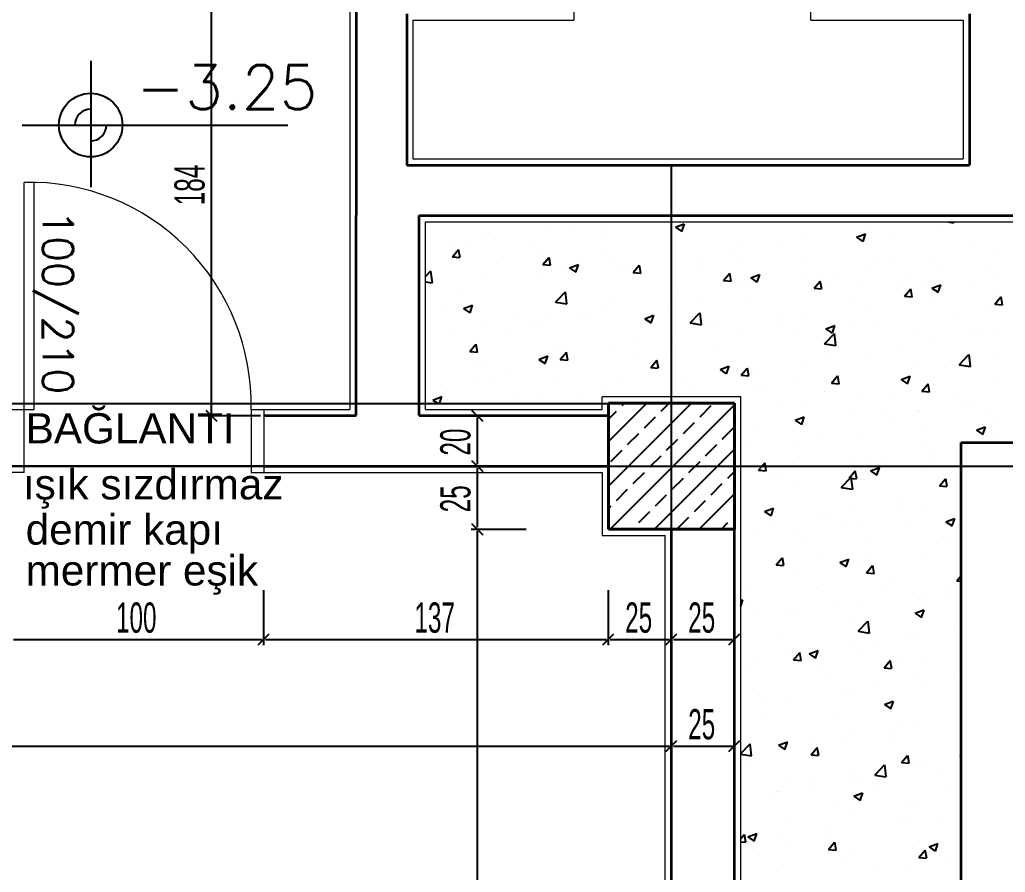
# Model space of a CAD drawing. Header units: inches. Extents: x -7543 to -822, y 102837 to 190349.
# Drawn here: x -836.23417 to -836.19508, y 102837.15139 to 102837.18519 of the extents above; entities that cross this region are included whole.
import ezdxf
from ezdxf.enums import TextEntityAlignment as Align

# ---------------------------------------------------------------- set-up
doc = ezdxf.new("R2010")
doc.units = ezdxf.units.IN
doc.header["$MEASUREMENT"] = 0
doc.linetypes.add('DASHDOTX2', pattern=[2, 1, -0.5, 0, -0.5])
doc.layers.get('Defpoints').update_dxf_attribs({"lineweight": 25})
for name, color, linetype, lineweight in [('AKS', 1, 'Continuous', 25), ('ICOL', 55, 'Continuous', 25), ('KOLON', 2, 'Continuous', 40), ('SIVA', 150, 'Continuous', 15), ('TARAMA', 8, 'Continuous', 25)]:
    doc.layers.add(name, color=color, linetype=linetype, lineweight=lineweight)
for name, color, linetype, lineweight, true_color in [('DUVAR', 7, 'Continuous', 35, 0xfc4642), ('KAPI', 7, 'Continuous', 18, 0xffb360), ('PENCERE', 7, 'Continuous', 18, 0xffb360)]:
    doc.layers.add(name, color=color, linetype=linetype, lineweight=lineweight, true_color=true_color)
doc.styles.add('OLCU', font='tromand.shx', dxfattribs={"width": 0.6, "height": 12})
doc.styles.add('style5', font='arial.ttf', dxfattribs={"height": 1.25})
doc.styles.add('TXTX', font='TXTX')
doc.styles.add('ÖLÇÜ', font='simplex.shx')

msp = doc.modelspace()

# ---------------------------------------------------------------- linework, layer by layer
at = {"layer": 'AKS', "linetype": 'DASHDOTX2', "ltscale": 10}
for p, q in [((-836.2083218610786, 102836.7973076623), (-836.2083218610786, 102837.1793790418)), ((-836.3331215750702, 102837.1674930621), (-836.1803623513185, 102837.1674930621))]:
    msp.add_line(p, q, dxfattribs=at)
at = {"layer": 'Defpoints'}
for p, q in [((-836.3208218610786, 102837.1699712074), (-836.2058218610786, 102837.1699712074)), ((-836.2058218610786, 102837.1699712074), (-836.2058218610786, 102836.8149930621)), ((-836.2108218610786, 102837.1674930621), (-836.2558218610786, 102837.1674930621)), ((-836.2108218610786, 102837.1649930621), (-836.2108218610786, 102837.1674930621)), ((-836.2083218610786, 102837.1649930621), (-836.2108218610786, 102837.1649930621)), ((-836.2083218610786, 102837.1199930621), (-836.2083218610786, 102837.1649930621))]:
    msp.add_line(p, q, dxfattribs=at)
at = {"layer": 'DUVAR'}
for p, q in [((-836.2208218610785, 102837.1879247682), (-836.2208218610785, 102837.1774247682)), ((-836.2188218610786, 102837.1854247682), (-836.2188218610786, 102837.1794247682)), ((-836.196493609079, 102837.1854247682), (-836.196493609079, 102837.1794247682)), ((-836.2188218610786, 102837.1794247682), (-836.196493609079, 102837.1794247682)), ((-836.2208218610785, 102837.1694930621), (-836.2208218610785, 102837.1774247682)), ((-836.2183218610786, 102837.1774247682), (-836.194493609079, 102837.1774247682)), ((-836.2183218610786, 102837.1694930621), (-836.2183218610786, 102837.1774247682)), ((-836.2244936090789, 102837.1694930621), (-836.2208218610785, 102837.1694930621)), ((-836.2183218610786, 102837.1694930621), (-836.2108218610786, 102837.1694930621)), ((-836.1968218610785, 102837.1144930621), (-836.1968218610785, 102837.1684247682)), ((-836.1968218610785, 102837.1684247682), (-836.185493609079, 102837.1684247682)), ((-836.2244936090789, 102837.1674930621), (-836.2108218610786, 102837.1674930621)), ((-836.2083218610786, 102837.1199930621), (-836.2083218610786, 102837.1649930621)), ((-836.2058218610786, 102837.1199930621), (-836.2058218610786, 102837.1649930621))]:
    msp.add_line(p, q, dxfattribs=at)
at = {"layer": 'ICOL'}
for p, q in [((-836.2265730077536, 102837.1878467682), (-836.2265730077536, 102837.1695710621)), ((-836.23135561392, 102837.1835601144), (-836.23135561392, 102837.1785583061)), ((-836.2340682642891, 102837.1810131497), (-836.2235359119127, 102837.1810131497)), ((-836.2268070077536, 102837.1694930621), (-836.2246230077536, 102837.1694930621)), ((-836.2267936250694, 102837.1697136794), (-836.2263523904379, 102837.1692724448)), ((-836.2162609389793, 102837.1694930621), (-836.2140769389794, 102837.1694930621)), ((-836.2162475562951, 102837.1697136794), (-836.2158063216636, 102837.1692724448)), ((-836.2160269389793, 102837.1694150621), (-836.2160269389793, 102837.1675710621)), ((-836.2162475562951, 102837.1677136794), (-836.2158063216636, 102837.1672724448)), ((-836.2162475562951, 102837.1677136794), (-836.2158063216636, 102837.1672724448)), ((-836.2162609389793, 102837.1674930621), (-836.2140769389794, 102837.1674930621)), ((-836.2162609389793, 102837.1674930621), (-836.2140769389794, 102837.1674930621)), ((-836.2160269389793, 102837.1674150621), (-836.2160269389793, 102837.1650710621)), ((-836.2162475562951, 102837.1652136794), (-836.2158063216636, 102837.1647724448)), ((-836.2162475562951, 102837.1652136794), (-836.2158063216636, 102837.1647724448)), ((-836.2162609389793, 102837.1649930621), (-836.2140769389794, 102837.1649930621)), ((-836.2162609389793, 102837.1649930621), (-836.2140769389794, 102837.1649930621)), ((-836.2160269389793, 102837.1649150621), (-836.2160269389793, 102837.1200710621)), ((-836.2244936090789, 102837.1603881636), (-836.2244936090789, 102837.1625721636)), ((-836.2244936090789, 102837.1603881636), (-836.2244936090789, 102837.1625721636)), ((-836.2108218610786, 102837.1603881636), (-836.2108218610786, 102837.1625721636)), ((-836.2108218610786, 102837.1603881636), (-836.2108218610786, 102837.1625721636)), ((-836.2083218610786, 102837.1603881636), (-836.2083218610786, 102837.1625721636)), ((-836.2083218610786, 102837.1603881636), (-836.2083218610786, 102837.1625721636)), ((-836.2058218610786, 102837.1603881636), (-836.2058218610786, 102837.1625721636)), ((-836.234415609079, 102837.1606221636), (-836.2245716090789, 102837.1606221636)), ((-836.2247142263946, 102837.1604015463), (-836.2242729917632, 102837.1608427809)), ((-836.2247142263946, 102837.1604015463), (-836.2242729917632, 102837.1608427809)), ((-836.2244156090788, 102837.1606221636), (-836.2108998610786, 102837.1606221636)), ((-836.2110424783943, 102837.1604015463), (-836.2106012437629, 102837.1608427809)), ((-836.2110424783943, 102837.1604015463), (-836.2106012437629, 102837.1608427809)), ((-836.2107438610785, 102837.1606221636), (-836.2083998610785, 102837.1606221636)), ((-836.2085424783943, 102837.1604015463), (-836.2081012437628, 102837.1608427809)), ((-836.2085424783943, 102837.1604015463), (-836.2081012437628, 102837.1608427809)), ((-836.2082438610786, 102837.1606221636), (-836.2058998610786, 102837.1606221636)), ((-836.2060424783942, 102837.1604015463), (-836.2056012437629, 102837.1608427809)), ((-836.2083218610786, 102837.1561588054), (-836.2083218610786, 102837.1583428054)), ((-836.2083218610786, 102837.1561588054), (-836.2083218610786, 102837.1583428054)), ((-836.2058218610786, 102837.1561588054), (-836.2058218610786, 102837.1583428054)), ((-836.2085424783943, 102837.1561721881), (-836.2081012437628, 102837.1566134227)), ((-836.2085424783943, 102837.1561721881), (-836.2081012437628, 102837.1566134227)), ((-836.2060424783942, 102837.1561721881), (-836.2056012437629, 102837.1566134227)), ((-836.3182438610786, 102837.1563928054), (-836.2083998610785, 102837.1563928054)), ((-836.2082438610786, 102837.1563928054), (-836.2058998610786, 102837.1563928054))]:
    msp.add_line(p, q, dxfattribs=at)
msp.add_circle((-836.23135561392, 102837.1810131497), 0.00126, dxfattribs=at)
for radius, start, end in [(0.0006300000000046567, 90, 180), (0.0006299999999959255, 270, 0)]:
    msp.add_arc((-836.23135561392, 102837.1810131497), radius, start, end, dxfattribs=at)
at = {"layer": 'KAPI'}
for p, q in [((-836.2339936090789, 102837.1697430621), (-836.2339936090789, 102837.1787430621)), ((-836.2335936090789, 102837.1787430621), (-836.2339936090789, 102837.1787430621)), ((-836.2335936090789, 102837.1697430621), (-836.2335936090789, 102837.1787430621)), ((-836.2344936090789, 102837.1697430621), (-836.2339936090789, 102837.1697430621)), ((-836.2339936090789, 102837.1672430621), (-836.2339936090789, 102837.1697430621)), ((-836.2339936090789, 102837.1697430621), (-836.2335936090789, 102837.1697430621)), ((-836.2249936090789, 102837.1697430621), (-836.2249936090789, 102837.1672430621)), ((-836.2249936090789, 102837.1697430621), (-836.2244936090789, 102837.1697430621)), ((-836.2244936090789, 102837.1697430621), (-836.2244936090789, 102837.1672430621)), ((-836.2339936090789, 102837.1672430621), (-836.2344936090789, 102837.1672430621)), ((-836.2249936090789, 102837.1672430621), (-836.224493609079, 102837.1672430621))]:
    msp.add_line(p, q, dxfattribs=at)
msp.add_arc((-836.2337936090789, 102837.1699430621), 0.008802272433866156, 358.6980473996314, 91.30195267170863, dxfattribs=at)
at = {"layer": 'KOLON'}
for p, q in [((-836.2058218610786, 102837.1699930621), (-836.2108218610786, 102837.1699930621)), ((-836.2108218610786, 102837.1699930621), (-836.2108218610786, 102837.1649930621)), ((-836.2058218610786, 102837.1649930621), (-836.2058218610786, 102837.1699930621)), ((-836.2108218610786, 102837.1649930621), (-836.2058218610786, 102837.1649930621))]:
    msp.add_line(p, q, dxfattribs=at)
at = {"layer": 'SIVA'}
for p, q in [((-836.2210718610786, 102837.1881747682), (-836.2210718610786, 102837.1697430621)), ((-836.212193609079, 102837.1864497682), (-836.212193609079, 102837.1851747682)), ((-836.202793609079, 102837.1851747682), (-836.202793609079, 102837.1864497682)), ((-836.2185718610785, 102837.1851747682), (-836.212193609079, 102837.1851747682)), ((-836.2185718610785, 102837.1851747682), (-836.2185718610785, 102837.1796747682)), ((-836.202793609079, 102837.1851747682), (-836.196743609079, 102837.1851747682)), ((-836.196743609079, 102837.1851747682), (-836.196743609079, 102837.1796747682)), ((-836.2185718610785, 102837.1796747682), (-836.196743609079, 102837.1796747682)), ((-836.2180718610786, 102837.1771747682), (-836.194243609079, 102837.1771747682)), ((-836.2180718610786, 102837.1697430621), (-836.2180718610786, 102837.1771747682)), ((-836.2055718610786, 102837.1702430621), (-836.2110718610786, 102837.1702430621)), ((-836.2110718610786, 102837.1697430621), (-836.2110718610786, 102837.1702430621)), ((-836.2055718610786, 102837.1057430621), (-836.2055718610786, 102837.1702430621)), ((-836.2244936090789, 102837.1697430621), (-836.2210718610786, 102837.1697430621)), ((-836.2180718610786, 102837.1697430621), (-836.2110718610786, 102837.1697430621)), ((-836.2244936090789, 102837.1672430621), (-836.2110718610786, 102837.1672430621)), ((-836.2110718610786, 102837.1672430621), (-836.2110718610786, 102837.1647430621)), ((-836.2110718610786, 102837.1647430621), (-836.2085718610786, 102837.1647430621)), ((-836.2085718610786, 102837.1202430621), (-836.2085718610786, 102837.1647430621))]:
    msp.add_line(p, q, dxfattribs=at)
at = {"layer": 'TARAMA'}
for p, q in [((-836.2131725435848, 102837.1769122874), (-836.2131725435848, 102837.1769122874)), ((-836.2121292931204, 102837.1769080597), (-836.2121292931204, 102837.1769080597)), ((-836.2108775939828, 102837.177072849), (-836.2108775939828, 102837.177072849)), ((-836.2081594364163, 102837.1769635196), (-836.2078093437564, 102837.1770979076)), ((-836.2081594352384, 102837.1769635172), (-836.2079107239665, 102837.1767957593)), ((-836.2079594118117, 102837.1771503191), (-836.2079594118117, 102837.1771503191)), ((-836.2079046593462, 102837.1767959183), (-836.2078032777252, 102837.1770980641)), ((-836.2004509758963, 102837.1769669915), (-836.2004509758963, 102837.1769669915)), ((-836.1976930605724, 102837.177009736), (-836.1976930605724, 102837.177009736)), ((-836.1973438400885, 102837.1771747682), (-836.1971264662858, 102837.1771410555)), ((-836.1971202991049, 102837.1771401804), (-836.1971243228259, 102837.1771747682)), ((-836.2157694779983, 102837.1765374058), (-836.2157694779983, 102837.1765374058)), ((-836.2108753426584, 102837.1766497942), (-836.2108753426584, 102837.1766497942)), ((-836.2029765085091, 102837.1766468985), (-836.2029765085091, 102837.1766468985)), ((-836.2009737892365, 102837.1765630809), (-836.2006236965765, 102837.1766974689)), ((-836.2009737880563, 102837.1765630785), (-836.2007250767846, 102837.1763953206)), ((-836.2008384193952, 102837.1765956417), (-836.2008384193952, 102837.1765956417)), ((-836.2007190125472, 102837.176395474), (-836.2006176309262, 102837.1766976198)), ((-836.1995867202577, 102837.176760431), (-836.1995867202577, 102837.176760431)), ((-836.217180704689, 102837.1762430288), (-836.217180704689, 102837.1762430288)), ((-836.2162932214012, 102837.1762056785), (-836.2162932214012, 102837.1762056785)), ((-836.2152870450038, 102837.1764923338), (-836.2152870450038, 102837.1764923338)), ((-836.2137912735051, 102837.1761492693), (-836.2137912735051, 102837.1761492693)), ((-836.2055436921722, 102837.1762948456), (-836.2055436921722, 102837.1762948456)), ((-836.2039961712786, 102837.1761799158), (-836.2039961712786, 102837.1761799158)), ((-836.1965021250587, 102837.1761690998), (-836.1965021250587, 102837.1761690998)), ((-836.2170080773725, 102837.1757956907), (-836.2167670320189, 102837.1760829573)), ((-836.2170080745134, 102837.1757956901), (-836.2167092161039, 102837.1757695433)), ((-836.2167031794686, 102837.1757696977), (-836.2167609922778, 102837.1760831111)), ((-836.2136241092204, 102837.1760929041), (-836.2136241092204, 102837.1760929041)), ((-836.2134217764595, 102837.17548193), (-836.2131807311059, 102837.1757691966)), ((-836.213116878829, 102837.1754559342), (-836.2131746916383, 102837.1757693476)), ((-836.2109549970395, 102837.1759801298), (-836.2109549970395, 102837.1759801298)), ((-836.2082858848587, 102837.1758673554), (-836.2082858848587, 102837.1758673554)), ((-836.2081406265856, 102837.175919964), (-836.2081406265856, 102837.175919964)), ((-836.2071415301014, 102837.1757658214), (-836.2071415301014, 102837.1757658214)), ((-836.2058898309639, 102837.1759306107), (-836.2058898309639, 102837.1759306107)), ((-836.2056167726778, 102837.1757545811), (-836.2056167726778, 102837.1757545811)), ((-836.1953476570964, 102837.1760294567), (-836.1953476570964, 102837.1760294567)), ((-836.2179080942749, 102837.1756468284), (-836.2179080942749, 102837.1756468284)), ((-836.2167072043518, 102837.1756487444), (-836.2167072043518, 102837.1756487444)), ((-836.215238982094, 102837.175534054), (-836.215238982094, 102837.175534054)), ((-836.2134217736003, 102837.1754819294), (-836.2131229151909, 102837.1754557827)), ((-836.2125698699131, 102837.1754212797), (-836.2125698699131, 102837.1754212797)), ((-836.2123605483355, 102837.1753508638), (-836.2120104556756, 102837.1754852518)), ((-836.2123605471592, 102837.1753508614), (-836.2121118358873, 102837.1751831035)), ((-836.2121057724892, 102837.1751832658), (-836.2120043908682, 102837.1754854116)), ((-836.2106661591984, 102837.175599871), (-836.2106661591984, 102837.175599871)), ((-836.2102992819848, 102837.1753500955), (-836.2102992819848, 102837.1753500955)), ((-836.2098354755465, 102837.1751681693), (-836.2095944301929, 102837.175455436)), ((-836.2095305781895, 102837.1751421707), (-836.2095883909988, 102837.1754555842)), ((-836.2029476604969, 102837.1756418067), (-836.2029476604969, 102837.1756418067)), ((-836.2002785483161, 102837.1755290324), (-836.2002785483161, 102837.1755290324)), ((-836.1994180559054, 102837.1756685749), (-836.1994180559054, 102837.1756685749)), ((-836.1979148407595, 102837.1756774037), (-836.1979148407595, 102837.1756774037)), ((-836.1976094361352, 102837.175416258), (-836.1976094361352, 102837.175416258)), ((-836.1958506563763, 102837.1754534034), (-836.1958506563763, 102837.1754534034)), ((-836.2180718610786, 102837.1750110781), (-836.2178636323896, 102837.1752280971)), ((-836.2178022261286, 102837.1747523863), (-836.217857467051, 102837.1752272353)), ((-836.2134446408076, 102837.1749360012), (-836.2134446408076, 102837.1749360012)), ((-836.2132333428615, 102837.1752478181), (-836.2132333428615, 102837.1752478181)), ((-836.2121929416701, 102837.1751007905), (-836.2121929416701, 102837.1751007905)), ((-836.2099007577323, 102837.1753085053), (-836.2099007577323, 102837.1753085053)), ((-836.2098354726871, 102837.1751681687), (-836.2095366142778, 102837.175142022)), ((-836.2072316455514, 102837.1751957309), (-836.2072316455514, 102837.1751957309)), ((-836.2062491746335, 102837.1748544086), (-836.2060081292799, 102837.1751416753)), ((-836.2059442775499, 102837.1748284072), (-836.2060020903592, 102837.1751418207)), ((-836.2051749011557, 102837.1749504251), (-836.2048248084958, 102837.1750848131)), ((-836.2051748999771, 102837.1749504227), (-836.2049261887054, 102837.1747826648)), ((-836.2049201256901, 102837.1747828215), (-836.2048187440691, 102837.1750849673)), ((-836.2045625333706, 102837.1750829566), (-836.2045625333706, 102837.1750829566)), ((-836.2030373077856, 102837.1749824292), (-836.2030373077856, 102837.1749824292)), ((-836.2023339867521, 102837.17516805), (-836.2023339867521, 102837.17516805)), ((-836.2018934211897, 102837.1749701822), (-836.2018934211897, 102837.1749701822)), ((-836.2005117751729, 102837.1753025222), (-836.2005117751729, 102837.1753025222)), ((-836.1990084082597, 102837.1750376775), (-836.1990084082597, 102837.1750376775)), ((-836.1953040493864, 102837.1750712657), (-836.1953040493864, 102837.1750712657)), ((-836.2180718610786, 102837.1747941093), (-836.2178083917418, 102837.1747532477)), ((-836.2158302772749, 102837.1748729366), (-836.2158302772749, 102837.1748729366)), ((-836.2062491717741, 102837.174854408), (-836.2059503133646, 102837.1748282613)), ((-836.2056044914488, 102837.1746303763), (-836.2056044914488, 102837.1746303763)), ((-836.2052499175988, 102837.1746675251), (-836.2052499175988, 102837.1746675251)), ((-836.2026628737206, 102837.174540648), (-836.2024218283668, 102837.1748279146)), ((-836.2023579769103, 102837.1745146437), (-836.2024157897196, 102837.1748280572)), ((-836.2021537670823, 102837.1746235831), (-836.2021537670823, 102837.1746235831)), ((-836.2009020679449, 102837.1747883725), (-836.2009020679449, 102837.1747883725)), ((-836.1992243090087, 102837.1748574079), (-836.1992243090087, 102837.1748574079)), ((-836.1982199802331, 102837.1745707408), (-836.1982199802331, 102837.1745707408)), ((-836.197989253976, 102837.1745499864), (-836.1976391613159, 102837.1746843744)), ((-836.1979892527951, 102837.174549984), (-836.1977405415233, 102837.1743822262)), ((-836.1977344788911, 102837.1743823772), (-836.1976330972701, 102837.174684523)), ((-836.196555196828, 102837.1747446335), (-836.196555196828, 102837.1747446335)), ((-836.216602392691, 102837.1745202752), (-836.216602392691, 102837.1745202752)), ((-836.2129168696237, 102837.1739946193), (-836.2125274271465, 102837.1744005021)), ((-836.21246602163, 102837.1739247879), (-836.2125212625523, 102837.1743996369)), ((-836.2082014258622, 102837.1742554948), (-836.2082014258622, 102837.1742554948)), ((-836.2081658484456, 102837.1741670002), (-836.2081658484456, 102837.1741670002)), ((-836.2053115189658, 102837.1742078572), (-836.2053115189658, 102837.1742078572)), ((-836.2026628708609, 102837.1745406474), (-836.2023640124514, 102837.1745145007)), ((-836.1990765728075, 102837.1742268873), (-836.1988355274539, 102837.174514154)), ((-836.1990765699478, 102837.1742268867), (-836.1987777115384, 102837.17420074)), ((-836.1987716762708, 102837.1742008803), (-836.19882948908, 102837.1745142937)), ((-836.1954902718944, 102837.1739131266), (-836.1952492265409, 102837.1742003933)), ((-836.1954084563729, 102837.1743649875), (-836.1954084563729, 102837.1743649875)), ((-836.1951853756312, 102837.1738871168), (-836.1952431884405, 102837.1742005302)), ((-836.2165616602548, 102837.173738208), (-836.2162115675949, 102837.173872596)), ((-836.2163068856321, 102837.1735706134), (-836.2162055040111, 102837.1738727591)), ((-836.2129168702686, 102837.1739946189), (-836.2124721864983, 102837.1739256527)), ((-836.2107269584749, 102837.1739354018), (-836.2107269584749, 102837.1739354018)), ((-836.2084568777885, 102837.1737937629), (-836.2084568777885, 102837.1737937629)), ((-836.2072051786511, 102837.1739585522), (-836.2072051786511, 102837.1739585522)), ((-836.2011359110799, 102837.1740702159), (-836.2011359110799, 102837.1740702159)), ((-836.197975640036, 102837.1740129345), (-836.197975640036, 102837.1740129345)), ((-836.1954902690346, 102837.173913126), (-836.1951914106252, 102837.1738869793)), ((-836.217287979817, 102837.1736641342), (-836.217287979817, 102837.1736641342)), ((-836.21656165908, 102837.1737382056), (-836.2163129478082, 102837.1735704477)), ((-836.2146188676362, 102837.1735513599), (-836.2146188676362, 102837.1735513599)), ((-836.213294142138, 102837.1735833488), (-836.213294142138, 102837.1735833488)), ((-836.2119497554553, 102837.1734385855), (-836.2119497554553, 102837.1734385855)), ((-836.211614629672, 102837.173378037), (-836.211614629672, 102837.173378037)), ((-836.2110817792923, 102837.1736664753), (-836.2110817792923, 102837.1736664753)), ((-836.2093760130749, 102837.1733377694), (-836.209025920415, 102837.1734721573)), ((-836.2091212388331, 102837.1731701691), (-836.2090198572121, 102837.1734723148)), ((-836.2075806643805, 102837.1731670242), (-836.2071912219034, 102837.173572907)), ((-836.2071298171313, 102837.1730971894), (-836.2071850580536, 102837.1735720385)), ((-836.2040518419266, 102837.173569691), (-836.2040518419266, 102837.173569691)), ((-836.2005725744494, 102837.173638053), (-836.2005725744494, 102837.173638053)), ((-836.1971660040634, 102837.1734813448), (-836.1971660040634, 102837.1734813448)), ((-836.195914304926, 102837.1736461342), (-836.195914304926, 102837.1736461342)), ((-836.2158910765514, 102837.1732084673), (-836.2158910765514, 102837.1732084673)), ((-836.213997710139, 102837.1731659503), (-836.213997710139, 102837.1731659503)), ((-836.2135082893573, 102837.1731287319), (-836.2135082893573, 102837.1731287319)), ((-836.2093760118979, 102837.1733377669), (-836.2091273006262, 102837.1731700091)), ((-836.2092806432745, 102837.1733258112), (-836.2092806432745, 102837.1733258112)), ((-836.2075806650253, 102837.1731670239), (-836.2071359812549, 102837.1730980576)), ((-836.2069677727733, 102837.1730691661), (-836.2069677727733, 102837.1730691661)), ((-836.2066115310936, 102837.1732130368), (-836.2066115310936, 102837.1732130368)), ((-836.2039424189127, 102837.1731002625), (-836.2039424189127, 102837.1731002625)), ((-836.2030981070623, 102837.17331796), (-836.2030981070623, 102837.17331796)), ((-836.2021903658951, 102837.1729373307), (-836.2018402732351, 102837.1730717187)), ((-836.201935592034, 102837.1727697248), (-836.201834210413, 102837.1730718705)), ((-836.2012733067319, 102837.1729874881), (-836.2012733067319, 102837.1729874881)), ((-836.2003237559469, 102837.1730656189), (-836.2003237559469, 102837.1730656189)), ((-836.2169136409857, 102837.1726654254), (-836.2169136409857, 102837.1726654254)), ((-836.2147599884947, 102837.1729639426), (-836.2147599884947, 102837.1729639426)), ((-836.2082622251387, 102837.1725910255), (-836.2082622251387, 102837.1725910255)), ((-836.2056652907254, 102837.172965907), (-836.2056652907254, 102837.172965907)), ((-836.2034691147696, 102837.1726515246), (-836.2034691147696, 102837.1726515246)), ((-836.2022444591373, 102837.1723394292), (-836.2018550166601, 102837.1727453119)), ((-836.202217415632, 102837.1728163139), (-836.202217415632, 102837.1728163139)), ((-836.202190364716, 102837.1729373283), (-836.2019416534441, 102837.1727695704)), ((-836.2017936126326, 102837.172269591), (-836.2018488535549, 102837.1727444401)), ((-836.198604194551, 102837.1728747137), (-836.198604194551, 102837.1728747137)), ((-836.1963104319308, 102837.1728209622), (-836.1963104319308, 102837.1728209622)), ((-836.1959350823702, 102837.1727619394), (-836.1959350823702, 102837.1727619394)), ((-836.1954692556495, 102837.1727005182), (-836.1954692556495, 102837.1727005182)), ((-836.2179177403782, 102837.1725482167), (-836.2179177403782, 102837.1725482167)), ((-836.2163143207031, 102837.17203473), (-836.2160732753495, 102837.1723219967)), ((-836.2160094257376, 102837.1720087365), (-836.2160672385469, 102837.1723221499)), ((-836.2107877577515, 102837.1722709325), (-836.2107877577515, 102837.1722709325)), ((-836.20988370362, 102837.1725686412), (-836.20988370362, 102837.1725686412)), ((-836.2066268666531, 102837.1722357987), (-836.2066268666531, 102837.1722357987)), ((-836.2022444597818, 102837.1723394288), (-836.2017997760115, 102837.1722704625)), ((-836.1992263627775, 102837.1723204373), (-836.1992263627775, 102837.1723204373)), ((-836.1980364393127, 102837.1723484652), (-836.1980364393127, 102837.1723484652)), ((-836.2163143178453, 102837.1720347294), (-836.2160154594359, 102837.1720085827)), ((-836.2135771249942, 102837.1717251136), (-836.2132270323343, 102837.1718595016)), ((-836.2133549414147, 102837.1719188795), (-836.2133549414147, 102837.1719188795)), ((-836.2133223519759, 102837.1715575166), (-836.213220970355, 102837.1718596623)), ((-836.2127996344667, 102837.1720681163), (-836.2127996344667, 102837.1720681163)), ((-836.2127280197901, 102837.1717209693), (-836.2124869744364, 102837.172008236)), ((-836.2124231250981, 102837.171694973), (-836.2124809379073, 102837.1720083864)), ((-836.2097722254757, 102837.1718217043), (-836.2097722254757, 102837.1718217043)), ((-836.2085205263384, 102837.1719864936), (-836.2085205263384, 102837.1719864936)), ((-836.2021422936242, 102837.1718199124), (-836.2021422936242, 102837.1718199124)), ((-836.2006333737261, 102837.1719735837), (-836.2006333737261, 102837.1719735837)), ((-836.1969082538942, 102837.1715118341), (-836.196518811417, 102837.1719177169)), ((-836.1964574081339, 102837.1714419926), (-836.1965126490563, 102837.1719168417)), ((-836.1953359929279, 102837.1719233806), (-836.1953359929279, 102837.1719233806)), ((-836.2159518758281, 102837.171543998), (-836.2159518758281, 102837.171543998)), ((-836.2157155653134, 102837.1715675913), (-836.2157155653134, 102837.1715675913)), ((-836.2135771238187, 102837.1717251112), (-836.213328412547, 102837.1715573533)), ((-836.2127280169323, 102837.1717209687), (-836.2124291585228, 102837.171694822)), ((-836.209141718877, 102837.1714072086), (-836.2089006735234, 102837.1716944753)), ((-836.2088368244586, 102837.1713812095), (-836.2088946372678, 102837.171694623)), ((-836.2063914778143, 102837.1713246749), (-836.2060413851544, 102837.1714590629)), ((-836.206136705177, 102837.1711570723), (-836.2060353235559, 102837.171459218)), ((-836.2031589063388, 102837.1716534907), (-836.2031589063388, 102837.1716534907)), ((-836.1984813517506, 102837.1715092863), (-836.1984813517506, 102837.1715092863)), ((-836.1972296526131, 102837.1716740756), (-836.1972296526131, 102837.1716740756)), ((-836.1969082545384, 102837.1715118337), (-836.1964635707681, 102837.1714428675)), ((-836.2148236370444, 102837.1711566734), (-836.2148236370444, 102837.1711566734)), ((-836.2129299773593, 102837.1714059784), (-836.2129299773593, 102837.1714059784)), ((-836.2091417160191, 102837.1714072081), (-836.2088428576096, 102837.1713810613)), ((-836.2063914766368, 102837.1713246725), (-836.206142765365, 102837.1711569146)), ((-836.2057260900019, 102837.1713014377), (-836.2057260900019, 102837.1713014377)), ((-836.2055554179641, 102837.171093448), (-836.2053143726105, 102837.1713807146)), ((-836.205555415106, 102837.1710934474), (-836.2052565566966, 102837.1710673007)), ((-836.2052505238189, 102837.171067446), (-836.2053083366281, 102837.1713808595)), ((-836.2050582244709, 102837.1713193874), (-836.2050582244709, 102837.1713193874)), ((-836.201969117051, 102837.1707796873), (-836.2017280716974, 102837.171066954)), ((-836.2016642231794, 102837.1707536825), (-836.2017220359886, 102837.171067096)), ((-836.2016391036341, 102837.1710935604), (-836.2016391036341, 102837.1710935604)), ((-836.1992058306346, 102837.1709242362), (-836.1988557379746, 102837.1710586242)), ((-836.1989510583778, 102837.170756628), (-836.1988496767569, 102837.1710587737)), ((-836.1955300549262, 102837.1710360489), (-836.1955300549262, 102837.1710360489)), ((-836.216075336182, 102837.170991884), (-836.216075336182, 102837.170991884)), ((-836.2155925412658, 102837.1709963831), (-836.2155925412658, 102837.1709963831)), ((-836.212923429085, 102837.1708836088), (-836.212923429085, 102837.1708836088)), ((-836.2102543169041, 102837.1707708344), (-836.2102543169041, 102837.1707708344)), ((-836.2083230244153, 102837.1709265562), (-836.2083230244153, 102837.1709265562)), ((-836.2079741553176, 102837.1708188625), (-836.2079741553176, 102837.1708188625)), ((-836.2075852047233, 102837.1706580601), (-836.2075852047233, 102837.1706580601)), ((-836.2047844624568, 102837.170679466), (-836.2047844624568, 102837.170679466)), ((-836.2035327633193, 102837.1708442553), (-836.2035327633193, 102837.1708442553)), ((-836.2019691141928, 102837.1707796867), (-836.2016702557834, 102837.17075354)), ((-836.1992058294547, 102837.1709242338), (-836.198957118183, 102837.1707564759)), ((-836.1983828161381, 102837.1704659266), (-836.1981417707844, 102837.1707531933)), ((-836.1980779225398, 102837.170439919), (-836.1981357353491, 102837.1707533325)), ((-836.1980972385893, 102837.170683996), (-836.1980972385893, 102837.170683996)), ((-836.2177782369134, 102837.1701124578), (-836.2174281442535, 102837.1702468458)), ((-836.2175146259009, 102837.1699712074), (-836.2174220834978, 102837.1702470099)), ((-836.2172074141395, 102837.170437533), (-836.2172074141395, 102837.170437533)), ((-836.2145383019586, 102837.1703247586), (-836.2145383019586, 102837.1703247586)), ((-836.2134157406913, 102837.1702544103), (-836.2134157406913, 102837.1702544103)), ((-836.2108900861643, 102837.1703183376), (-836.2108900861643, 102837.1703183376)), ((-836.2108485570282, 102837.1706064632), (-836.2108485570282, 102837.1706064632)), ((-836.2079422143403, 102837.1702637401), (-836.2079422143403, 102837.1702637401)), ((-836.2049160925424, 102837.1705452857), (-836.2049160925424, 102837.1705452857)), ((-836.2022469803615, 102837.1704325113), (-836.2022469803615, 102837.1704325113)), ((-836.2006941730026, 102837.1703091144), (-836.2006941730026, 102837.1703091144)), ((-836.1995778681807, 102837.170319737), (-836.1995778681807, 102837.170319737)), ((-836.1983828132797, 102837.170465926), (-836.1980839548703, 102837.1704397793)), ((-836.2177782357396, 102837.1701124554), (-836.2175688270586, 102837.1699712074)), ((-836.2118691897776, 102837.1702119843), (-836.2118691897776, 102837.1702119843)), ((-836.2108218610786, 102837.1684632179), (-836.2092920168051, 102837.1699930621)), ((-836.2108218610786, 102837.1666954509), (-836.2075242498522, 102837.1699930621)), ((-836.2107564828991, 102837.1649930621), (-836.2058218610786, 102837.1699276839)), ((-836.2102786604353, 102837.169890302), (-836.210175900283, 102837.1699930621)), ((-836.2087318643514, 102837.1696693311), (-836.2084081333301, 102837.1699930621)), ((-836.2071850682676, 102837.1694483602), (-836.2067431265293, 102837.169890302)), ((-836.2038618532351, 102837.1698736612), (-836.2038618532351, 102837.1698736612)), ((-836.2032197056154, 102837.1699890214), (-836.2032197056154, 102837.1699890214)), ((-836.1969087559997, 102837.1702069626), (-836.1969087559997, 102837.1702069626)), ((-836.1966513406151, 102837.1699513221), (-836.1966513406151, 102837.1699513221)), ((-836.2108218610786, 102837.1693471013), (-836.2104996313044, 102837.1696693311)), ((-836.2011927410542, 102837.1697608868), (-836.2011927410542, 102837.1697608868)), ((-836.1997966994378, 102837.1695372277), (-836.1997966994378, 102837.1695372277)), ((-836.1985450003003, 102837.169702017), (-836.1985450003003, 102837.169702017)), ((-836.1985236288733, 102837.1696481125), (-836.1985236288733, 102837.1696481125)), ((-836.1965168685647, 102837.1698376432), (-836.1965168685647, 102837.1698376432)), ((-836.1958545166925, 102837.1695353381), (-836.1958545166925, 102837.1695353381)), ((-836.2093947769588, 102837.1690064185), (-836.2089528352205, 102837.1694483602)), ((-836.2078479808749, 102837.1687854476), (-836.2074060391367, 102837.1692273894)), ((-836.2034069425538, 102837.1693115805), (-836.2030568498939, 102837.1694459684)), ((-836.2034069413755, 102837.169311578), (-836.2031582301038, 102837.1691438202)), ((-836.2031521715207, 102837.1691439755), (-836.2030507898997, 102837.1694461213)), ((-836.2029544513214, 102837.1691215018), (-836.2029544513214, 102837.1691215018)), ((-836.1994327994114, 102837.1693371183), (-836.1994327994114, 102837.1693371183)), ((-836.1955908542027, 102837.1693715796), (-836.1955908542027, 102837.1693715796)), ((-836.2100576895662, 102837.1683435059), (-836.2096157478279, 102837.1687854476)), ((-836.2063011847911, 102837.1685644768), (-836.2058592430528, 102837.1690064185)), ((-836.2048481110065, 102837.1688721968), (-836.2048481110065, 102837.1688721968)), ((-836.2023487302581, 102837.1688365934), (-836.2023487302581, 102837.1688365934)), ((-836.1981580378658, 102837.1690195267), (-836.1981580378658, 102837.1690195267)), ((-836.1962212953739, 102837.1689111418), (-836.195871202714, 102837.1690455298)), ((-836.1962212941935, 102837.1689111393), (-836.1959725829217, 102837.1687433815)), ((-836.1959665247217, 102837.1687435312), (-836.1958651431007, 102837.169045677)), ((-836.1953187928924, 102837.1687398092), (-836.1953187928924, 102837.1687398092)), ((-836.2085108934823, 102837.168122535), (-836.208068951744, 102837.1685644768)), ((-836.2069640973984, 102837.1679015641), (-836.2065221556602, 102837.1683435059)), ((-836.2052646611048, 102837.1683360685), (-836.2052646611048, 102837.1683360685)), ((-836.203280504892, 102837.1683245522), (-836.203280504892, 102837.1683245522)), ((-836.2007549722792, 102837.1686446452), (-836.2007549722792, 102837.1686446452)), ((-836.2107206021735, 102837.1676805933), (-836.2102786604353, 102837.168122535)), ((-836.2091738060897, 102837.1674596224), (-836.2087318643514, 102837.1679015641)), ((-836.2089887159462, 102837.1649930621), (-836.2058218610786, 102837.168159917)), ((-836.1982347237391, 102837.1682392842), (-836.1982347237391, 102837.1682392842)), ((-836.1979666883024, 102837.1679792635), (-836.1979666883024, 102837.1679792635)), ((-836.2076270100058, 102837.1672386515), (-836.2071850682676, 102837.1676805933)), ((-836.2047269230227, 102837.1674930621), (-836.204620615941, 102837.167619754)), ((-836.2045911864724, 102837.1674930621), (-836.2046145828972, 102837.1676198983)), ((-836.2032417387773, 102837.1678909671), (-836.2032417387773, 102837.1678909671)), ((-836.2011506545858, 102837.1677387593), (-836.2011506545858, 102837.1677387593)), ((-836.201112047125, 102837.1675651692), (-836.201112047125, 102837.1675651692)), ((-836.2005726265965, 102837.1677781927), (-836.2005726265965, 102837.1677781927)), ((-836.1998603479876, 102837.1677299585), (-836.1998603479876, 102837.1677299585)), ((-836.1979035144155, 102837.1676654184), (-836.1979035144155, 102837.1676654184)), ((-836.209836718697, 102837.1667967098), (-836.2093947769588, 102837.1672386515)), ((-836.206080213922, 102837.1670176807), (-836.2058218610786, 102837.1672760335)), ((-836.2048616612947, 102837.1673324873), (-836.2047269230227, 102837.1674930621)), ((-836.204861658438, 102837.1673324867), (-836.2045628000285, 102837.16730634)), ((-836.204556770088, 102837.1673064848), (-836.2045911864724, 102837.1674930621)), ((-836.2042697990086, 102837.1671494432), (-836.2042697990086, 102837.1671494432)), ((-836.2040665854325, 102837.1672382344), (-836.2040665854325, 102837.1672382344)), ((-836.2012753603817, 102837.1670187266), (-836.201034315028, 102837.1673059933)), ((-836.2009704694483, 102837.1669927214), (-836.2010282822577, 102837.1673061348)), ((-836.2004224072932, 102837.167298486), (-836.2000723146332, 102837.167432874)), ((-836.2004224061143, 102837.1672984836), (-836.2001736948425, 102837.1671307257)), ((-836.2001676378646, 102837.1671308787), (-836.2000662562436, 102837.1674330245)), ((-836.1982188371425, 102837.1673550574), (-836.1982188371425, 102837.1673550574)), ((-836.2082899226132, 102837.1665757389), (-836.2078479808749, 102837.1670176807)), ((-836.2067431265293, 102837.1663547681), (-836.2063011847911, 102837.1667967098)), ((-836.2015815636202, 102837.1666412411), (-836.201192121143, 102837.1670471238)), ((-836.2012753575248, 102837.167018726), (-836.2009764991153, 102837.1669925793)), ((-836.2011307216617, 102837.1665714033), (-836.2011859625841, 102837.1670462523)), ((-836.2008157715559, 102837.1669801759), (-836.2008157715559, 102837.1669801759)), ((-836.1976890594686, 102837.1667049659), (-836.197448014115, 102837.1669922326)), ((-836.1973841688088, 102837.1666789579), (-836.197441981618, 102837.1669923713)), ((-836.2104996313044, 102837.1661337972), (-836.2100576895662, 102837.1665757389)), ((-836.2089528352205, 102837.1659128263), (-836.2085108934823, 102837.1663547681)), ((-836.2072209489933, 102837.1649930621), (-836.2058218610786, 102837.16639215)), ((-836.2033413041686, 102837.1666600829), (-836.2033413041686, 102837.1666600829)), ((-836.201581564264, 102837.1666412407), (-836.2011368804938, 102837.1665722745)), ((-836.1976890566116, 102837.1667049654), (-836.1973901982022, 102837.1666788186)), ((-836.2074060391367, 102837.1656918555), (-836.2069640973984, 102837.1661337972)), ((-836.1992820359895, 102837.166007205), (-836.1992820359895, 102837.166007205)), ((-836.1992411062835, 102837.1659889807), (-836.1992411062835, 102837.1659889807)), ((-836.2108218610786, 102837.1658115674), (-836.2107206021735, 102837.1659128263)), ((-836.2096157478279, 102837.1652499137), (-836.2091738060897, 102837.1656918555)), ((-836.2046235192124, 102837.1656858302), (-836.2042734265525, 102837.1658202182)), ((-836.2046235180352, 102837.1656858278), (-836.2043748067633, 102837.1655180699)), ((-836.2043687510076, 102837.1655182262), (-836.2042673693866, 102837.165820372)), ((-836.2024273948123, 102837.1655931106), (-836.2024273948123, 102837.1655931106)), ((-836.2011756956748, 102837.1657578999), (-836.2011756956748, 102837.1657578999)), ((-836.198279636419, 102837.1656905881), (-836.198279636419, 102837.1656905881)), ((-836.208068951744, 102837.1650289429), (-836.2076270100058, 102837.1654708846)), ((-836.2063370655183, 102837.1649930621), (-836.206080213922, 102837.1652499137)), ((-836.2058592430528, 102837.1654708846), (-836.2058218610786, 102837.1655082666)), ((-836.2042154124069, 102837.1653359903), (-836.2042154124069, 102837.1653359903)), ((-836.2021570371302, 102837.1654884558), (-836.2021570371302, 102837.1654884558)), ((-836.201546300226, 102837.165223216), (-836.201546300226, 102837.165223216)), ((-836.2008765708324, 102837.1653157066), (-836.2008765708324, 102837.1653157066)), ((-836.1974378720325, 102837.1652853915), (-836.1970877793726, 102837.1654197795)), ((-836.1974378708532, 102837.1652853891), (-836.1971891595814, 102837.1651176313)), ((-836.1971831042085, 102837.1651177819), (-836.1970817225875, 102837.1654199277)), ((-836.2098725994242, 102837.1649930621), (-836.209836718697, 102837.1650289429)), ((-836.2050729679769, 102837.1649879309), (-836.2050729679769, 102837.1649879309)), ((-836.2034021034451, 102837.1649956136), (-836.2034021034451, 102837.1649956136)), ((-836.1988771880452, 102837.1651104416), (-836.1988771880452, 102837.1651104416)), ((-836.2031611730997, 102837.1646643658), (-836.2031611730997, 102837.1646643658)), ((-836.2004920609188, 102837.1645515914), (-836.2004920609188, 102837.1645515914)), ((-836.1978229487379, 102837.1644388171), (-836.1978229487379, 102837.1644388171)), ((-836.1974396317933, 102837.1644508723), (-836.1974396317933, 102837.1644508723)), ((-836.2005973836767, 102837.1640351464), (-836.2005973836767, 102837.1640351464)), ((-836.1983404356956, 102837.1640261189), (-836.1983404356956, 102837.1640261189)), ((-836.2041679046253, 102837.1635715266), (-836.2039268592716, 102837.1638587933)), ((-836.203863016357, 102837.1635455236), (-836.2039208291662, 102837.1638589371)), ((-836.2037427424995, 102837.1636210521), (-836.2037427424995, 102837.1636210521)), ((-836.202491043362, 102837.1637858414), (-836.202491043362, 102837.1637858414)), ((-836.2016389839519, 102837.1636727358), (-836.2012888912918, 102837.1638071238)), ((-836.2016389827739, 102837.1636727334), (-836.2013902715022, 102837.1635049755)), ((-836.2013842173515, 102837.1635051294), (-836.2012828357305, 102837.1638072752)), ((-836.2009373701089, 102837.1636512374), (-836.2009373701089, 102837.1636512374)), ((-836.2041679017698, 102837.163571526), (-836.2038690433604, 102837.1635453793)), ((-836.2034629027218, 102837.1633311444), (-836.2034629027218, 102837.1633311444)), ((-836.2005816037122, 102837.163257766), (-836.2003405583587, 102837.1635450326)), ((-836.2005816008567, 102837.1632577654), (-836.2002827424473, 102837.1632316186)), ((-836.2002767157173, 102837.1632317601), (-836.2003345285266, 102837.1635451736)), ((-836.1994475429174, 102837.1630056618), (-836.1994475429174, 102837.1630056618)), ((-836.1969953027992, 102837.1629440053), (-836.1968218610785, 102837.1631507051)), ((-836.1969952999436, 102837.1629440047), (-836.1968218610785, 102837.1629288308)), ((-836.2052101708227, 102837.162794446), (-836.2052101708227, 102837.162794446)), ((-836.2025410586418, 102837.1626816717), (-836.2025410586418, 102837.1626816717)), ((-836.2023634737641, 102837.1625051369), (-836.2023634737641, 102837.1625051369)), ((-836.199871946461, 102837.1625688973), (-836.199871946461, 102837.1625688973)), ((-836.1987549794806, 102837.1624788138), (-836.1987549794806, 102837.1624788138)), ((-836.197503280343, 102837.1626436031), (-836.197503280343, 102837.1626436031)), ((-836.1972028342801, 102837.162456123), (-836.1972028342801, 102837.162456123)), ((-836.2055718610786, 102837.1619326196), (-836.2054839488734, 102837.1621946227)), ((-836.2055718610786, 102837.1621630457), (-836.2054900032111, 102837.162194468)), ((-836.201912731364, 102837.1620630878), (-836.201912731364, 102837.1620630878)), ((-836.1984012349722, 102837.1623616496), (-836.1984012349722, 102837.1623616496)), ((-836.2052794046108, 102837.1620046119), (-836.2052794046108, 102837.1620046119)), ((-836.2050580901866, 102837.1616489935), (-836.2050580901866, 102837.1616489935)), ((-836.2038063910492, 102837.1618137828), (-836.2038063910492, 102837.1618137828)), ((-836.2035237019984, 102837.1616666751), (-836.2035237019984, 102837.1616666751)), ((-836.2009981693856, 102837.1619867681), (-836.2009981693856, 102837.1619867681)), ((-836.1986544486913, 102837.1616596413), (-836.1983043560313, 102837.1617940293)), ((-836.1986544475128, 102837.1616596389), (-836.1984057362409, 102837.161491881)), ((-836.1983996836954, 102837.1614920327), (-836.1982983020744, 102837.1617941784)), ((-836.1982494672451, 102837.1619078277), (-836.1982494672451, 102837.1619078277)), ((-836.2011653980918, 102837.1614073028), (-836.2011653980918, 102837.1614073028)), ((-836.2009186681029, 102837.160943053), (-836.2005292256257, 102837.1613489358)), ((-836.2004678306907, 102837.1608732155), (-836.2005230716131, 102837.1613480646)), ((-836.2040813289385, 102837.1609067779), (-836.2040813289385, 102837.1609067779)), ((-836.2009186687462, 102837.1609430526), (-836.200473984976, 102837.1608740864)), ((-836.196924968345, 102837.1609208495), (-836.196924968345, 102837.1609208495)), ((-836.2000703271677, 102837.1605067552), (-836.2000703271677, 102837.1605067552)), ((-836.1988186280303, 102837.1606715445), (-836.1988186280303, 102837.1606715445)), ((-836.1984620342488, 102837.1606971803), (-836.1984620342488, 102837.1606971803)), ((-836.2035147322715, 102837.1601266949), (-836.2035147322715, 102837.1601266949)), ((-836.2034741479558, 102837.159810566), (-836.2032331026022, 102837.1600978326)), ((-836.2032280790512, 102837.1600910293), (-836.2032280790512, 102837.1600910293)), ((-836.2031692626259, 102837.1597845624), (-836.2032270754352, 102837.1600979759)), ((-836.2028555606105, 102837.1600469855), (-836.2025054679506, 102837.1601813735)), ((-836.2026007968382, 102837.1598793802), (-836.2024994152173, 102837.1601815259)), ((-836.2010589686622, 102837.1603222988), (-836.2010589686622, 102837.1603222988)), ((-836.2051217387364, 102837.1598417242), (-836.2051217387364, 102837.1598417242)), ((-836.2035845012749, 102837.1600022058), (-836.2035845012749, 102837.1600022058)), ((-836.2034741451017, 102837.1598105654), (-836.2031752866924, 102837.1597844186)), ((-836.2028555594336, 102837.1600469831), (-836.2026068481618, 102837.1598792252)), ((-836.2008456200906, 102837.1600139206), (-836.2008456200906, 102837.1600139206)), ((-836.1998878470429, 102837.1594968053), (-836.1996468016891, 102837.1597840719)), ((-836.1995829619864, 102837.1594707989), (-836.1996407747956, 102837.1597842124)), ((-836.1981765079098, 102837.1599011462), (-836.1981765079098, 102837.1599011462)), ((-836.2051296051451, 102837.1595678448), (-836.2051296051451, 102837.1595678448)), ((-836.2024604929643, 102837.1594550704), (-836.2024604929643, 102837.1594550704)), ((-836.1998878441887, 102837.1594968047), (-836.1995889857792, 102837.159470658)), ((-836.1997913807834, 102837.1593422961), (-836.1997913807834, 102837.1593422961)), ((-836.1992558497896, 102837.1596575241), (-836.1992558497896, 102837.1596575241)), ((-836.2021717806363, 102837.1591569992), (-836.2021717806363, 102837.1591569992)), ((-836.1985228335253, 102837.1590327111), (-836.1985228335253, 102837.1590327111)), ((-836.1982403160322, 102837.158948791), (-836.1982403160322, 102837.158948791)), ((-836.1971222686025, 102837.1592295217), (-836.1971222686025, 102837.1592295217)), ((-836.205087711483, 102837.1586564743), (-836.205087711483, 102837.1586564743)), ((-836.2013856748549, 102837.1585346966), (-836.2013856748549, 102837.1585346966)), ((-836.2011197679387, 102837.1586578295), (-836.2011197679387, 102837.1586578295)), ((-836.2001339757174, 102837.158699486), (-836.2001339757174, 102837.158699486)), ((-836.2036453005516, 102837.1583377366), (-836.2036453005516, 102837.1583377366)), ((-836.1998710253499, 102837.1580338911), (-836.1995209326899, 102837.1581682791)), ((-836.1996162631821, 102837.1578662834), (-836.1995148815611, 102837.1581684292)), ((-836.2045434267384, 102837.1581189707), (-836.2045434267384, 102837.1581189707)), ((-836.1998710241724, 102837.1580338887), (-836.1996223129006, 102837.1578661308)), ((-836.2045094906873, 102837.1575851507), (-836.2045094906873, 102837.1575851507)), ((-836.2018403785064, 102837.1574723763), (-836.2018403785064, 102837.1574723763)), ((-836.1991712663256, 102837.157359602), (-836.1991712663256, 102837.157359602)), ((-836.198583632802, 102837.1573682418), (-836.198583632802, 102837.1573682418)), ((-836.2011805672154, 102837.1569933603), (-836.2011805672154, 102837.1569933603)), ((-836.1995556637194, 102837.1569767324), (-836.1995556637194, 102837.1569767324)), ((-836.2037060998281, 102837.1566732673), (-836.2037060998281, 102837.1566732673)), ((-836.2027010225421, 102837.1565626381), (-836.2027010225421, 102837.1565626381)), ((-836.2014493234046, 102837.1567274274), (-836.2014493234046, 102837.1567274274)), ((-836.1994622864235, 102837.1566742052), (-836.1994622864235, 102837.1566742052)), ((-836.2055718610786, 102837.156093426), (-836.2052025353515, 102837.1564783428)), ((-836.2051411442185, 102837.1560026262), (-836.2051963851409, 102837.1564774752)), ((-836.2040721372691, 102837.1564212353), (-836.2037220446092, 102837.1565556233)), ((-836.2040721360931, 102837.1564212329), (-836.2038234248214, 102837.156253475)), ((-836.203817376325, 102837.1562536309), (-836.203715994704, 102837.1565557767)), ((-836.2027803912864, 102837.1560496053), (-836.2025393459328, 102837.156336872)), ((-836.202475508895, 102837.1560236012), (-836.2025333217042, 102837.1563370147)), ((-836.2023782172702, 102837.1561736803), (-836.2023782172702, 102837.1561736803)), ((-836.2055718610786, 102837.1560693396), (-836.2051472947016, 102837.1560034934)), ((-836.2027803884337, 102837.1560496047), (-836.2024815300242, 102837.156023458)), ((-836.1991940903735, 102837.1557358446), (-836.1989530450198, 102837.1560231113)), ((-836.1988892082554, 102837.1557098377), (-836.1989470210647, 102837.1560232512)), ((-836.1968864900892, 102837.1560207966), (-836.1968218610785, 102837.1560456054)), ((-836.1968864889111, 102837.1560207942), (-836.1968218610785, 102837.1559772022)), ((-836.2052941481169, 102837.1556731554), (-836.2052941481169, 102837.1556731554)), ((-836.2002557725856, 102837.1552448649), (-836.1998663301084, 102837.1556507477)), ((-836.1998049397198, 102837.1551750278), (-836.1998601806422, 102837.1556498768)), ((-836.1991940875206, 102837.155735844), (-836.1988952291111, 102837.1557096973)), ((-836.1986444320785, 102837.1557037725), (-836.1986444320785, 102837.1557037725)), ((-836.1982642107511, 102837.1555763711), (-836.1982642107511, 102837.1555763711)), ((-836.1977132595232, 102837.1554203998), (-836.1977132595232, 102837.1554203998)), ((-836.205483164317, 102837.1550301739), (-836.205483164317, 102837.1550301739)), ((-836.2037668991047, 102837.155008798), (-836.2037668991047, 102837.155008798)), ((-836.2012413664919, 102837.155328891), (-836.2012413664919, 102837.155328891)), ((-836.2011801415978, 102837.1550758462), (-836.2011801415978, 102837.1550758462)), ((-836.2008710114067, 102837.1550046739), (-836.2008710114067, 102837.1550046739)), ((-836.2002557732285, 102837.1552448646), (-836.1998110894583, 102837.1551758983)), ((-836.2028140521361, 102837.1549173996), (-836.2028140521361, 102837.1549173996)), ((-836.2027646710918, 102837.1547553688), (-836.2027646710918, 102837.1547553688)), ((-836.2001449399552, 102837.1548046252), (-836.2001449399552, 102837.1548046252)), ((-836.1974758277744, 102837.1546918508), (-836.1974758277744, 102837.1546918508)), ((-836.2044289250097, 102837.1543585494), (-836.2044289250097, 102837.1543585494)), ((-836.2040960724445, 102837.1545753213), (-836.2040960724445, 102837.1545753213)), ((-836.2040163702293, 102837.1545905795), (-836.2040163702293, 102837.1545905795)), ((-836.2017598128289, 102837.154245775), (-836.2017598128289, 102837.154245775)), ((-836.2010876020086, 102837.1544081409), (-836.2007375093485, 102837.1545425288)), ((-836.2010876008319, 102837.1544081384), (-836.2008388895601, 102837.1542403806)), ((-836.2008328426689, 102837.1542405341), (-836.2007314610479, 102837.1545426799)), ((-836.199090700648, 102837.1541330007), (-836.199090700648, 102837.1541330007)), ((-836.1987052313551, 102837.1540393033), (-836.1987052313551, 102837.1540393033)), ((-836.2013021657685, 102837.1536644217), (-836.2013021657685, 102837.1536644217)), ((-836.1990286072104, 102837.1534483412), (-836.1990286072104, 102837.1534483412)), ((-836.1977769080729, 102837.1536131305), (-836.1977769080729, 102837.1536131305)), ((-836.2038276983812, 102837.1533443287), (-836.2038276983812, 102837.1533443287)), ((-836.1992705932955, 102837.1533260676), (-836.1992705932955, 102837.1533260676)), ((-836.2055718610786, 102837.1527228611), (-836.2054318901764, 102837.152889672)), ((-836.2053680558035, 102837.1525764035), (-836.2054258686128, 102837.1528898169)), ((-836.2052887139278, 102837.1527954851), (-836.2049386212678, 102837.1529298731)), ((-836.2052887127528, 102837.1527954827), (-836.2050400014809, 102837.1526277248)), ((-836.2050339558118, 102837.1526278816), (-836.2049325741908, 102837.1529300274)), ((-836.204080018779, 102837.1527833103), (-836.204080018779, 102837.1527833103)), ((-836.2021865241422, 102837.1528255427), (-836.2021865241422, 102837.1528255427)), ((-836.2021863590938, 102837.1530326153), (-836.2021863590938, 102837.1530326153)), ((-836.2055718610786, 102837.1525935621), (-836.2053740742693, 102837.152576258)), ((-836.2053317179166, 102837.152618521), (-836.2053317179166, 102837.152618521)), ((-836.205102454989, 102837.1523250178), (-836.205102454989, 102837.1523250178)), ((-836.2038088105519, 102837.1523758553), (-836.2038088105519, 102837.1523758553)), ((-836.202086634617, 102837.1522886446), (-836.2018455892634, 102837.1525759113)), ((-836.2020866317656, 102837.152288644), (-836.2017877733563, 102837.1522624973)), ((-836.2017817551639, 102837.15226264), (-836.2018395679731, 102837.1525760535)), ((-836.201139698371, 102837.1522630809), (-836.201139698371, 102837.1522630809)), ((-836.1987660306318, 102837.152374834), (-836.1987660306318, 102837.152374834)), ((-836.198500333704, 102837.1519748839), (-836.1982592883504, 102837.1522621506)), ((-836.1981954545244, 102837.1519488765), (-836.1982532673336, 102837.15226229)), ((-836.198103066748, 102837.1523950464), (-836.197752974088, 102837.1525294344)), ((-836.1981030655708, 102837.152395044), (-836.197854354299, 102837.1522272861)), ((-836.1978483090128, 102837.1522274373), (-836.1977469273918, 102837.1525295831)), ((-836.2013629650451, 102837.1519999525), (-836.2013629650451, 102837.1519999525)), ((-836.1985003308525, 102837.1519748834), (-836.1982014724431, 102837.1519487366)), ((-836.1984705861901, 102837.1521503066), (-836.1984705861901, 102837.1521503066)), ((-836.1971985960748, 102837.151890377), (-836.1971985960748, 102837.151890377)), ((-836.2038884976579, 102837.1516798595), (-836.2038884976579, 102837.1516798595)), ((-836.1990922557601, 102837.151641072), (-836.1990922557601, 102837.151641072)), ((-836.2003439548976, 102837.1514762827), (-836.2003439548976, 102837.1514762827))]:
    msp.add_line(p, q, dxfattribs=at)

# ---------------------------------------------------------------- texts
at = {"layer": 'ICOL', "style": 'OLCU', "width": 0.6}
for s, p in [('184', (-836.2268370077536, 102837.1778346294)), ('20', (-836.2162909389793, 102837.167910205)), ('25', (-836.2162909389793, 102837.165660205))]:
    msp.add_text(s, height=0.0012, rotation=90, dxfattribs=at).set_placement(p)
for s, p in [('100', (-836.230350751936, 102837.1608861636)), ('137', (-836.2185148779358, 102837.1608861636)), ('25', (-836.2101547182215, 102837.1608861636)), ('25', (-836.2076547182214, 102837.1608861636)), ('25', (-836.2076547182214, 102837.1566568054))]:
    msp.add_text(s, height=0.0012, dxfattribs=at).set_placement(p)
at = {"layer": 'ICOL', "style": 'ÖLÇÜ'}
msp.add_attdef('-3.25', text='%%p0.00', height=0.00175, dxfattribs=at).set_placement((-836.2259643376829, 102837.1816453126), align=Align.CENTER)
at = {"layer": 'KAPI', "style": 'TXTX'}
msp.add_text('100/210', height=0.0012, rotation=270, dxfattribs=at).set_placement((-836.2332555337434, 102837.1776393105))
at = {"layer": 'PENCERE', "style": 'style5'}
for s, height, p in [('BAĞLANTI', 0.0012, (-836.2339347078544, 102837.1683902819)), ('ışık sızdırmaz', 0.001200000000000001, (-836.2340437250199, 102837.1661722712)), ('demir kapı', 0.0012, (-836.2339347078544, 102837.1643795568)), ('mermer eşik', 0.0012, (-836.2339347078544, 102837.1627582457))]:
    msp.add_text(s, height=height, dxfattribs=at).set_placement(p)

doc.saveas('drawing.dxf')
